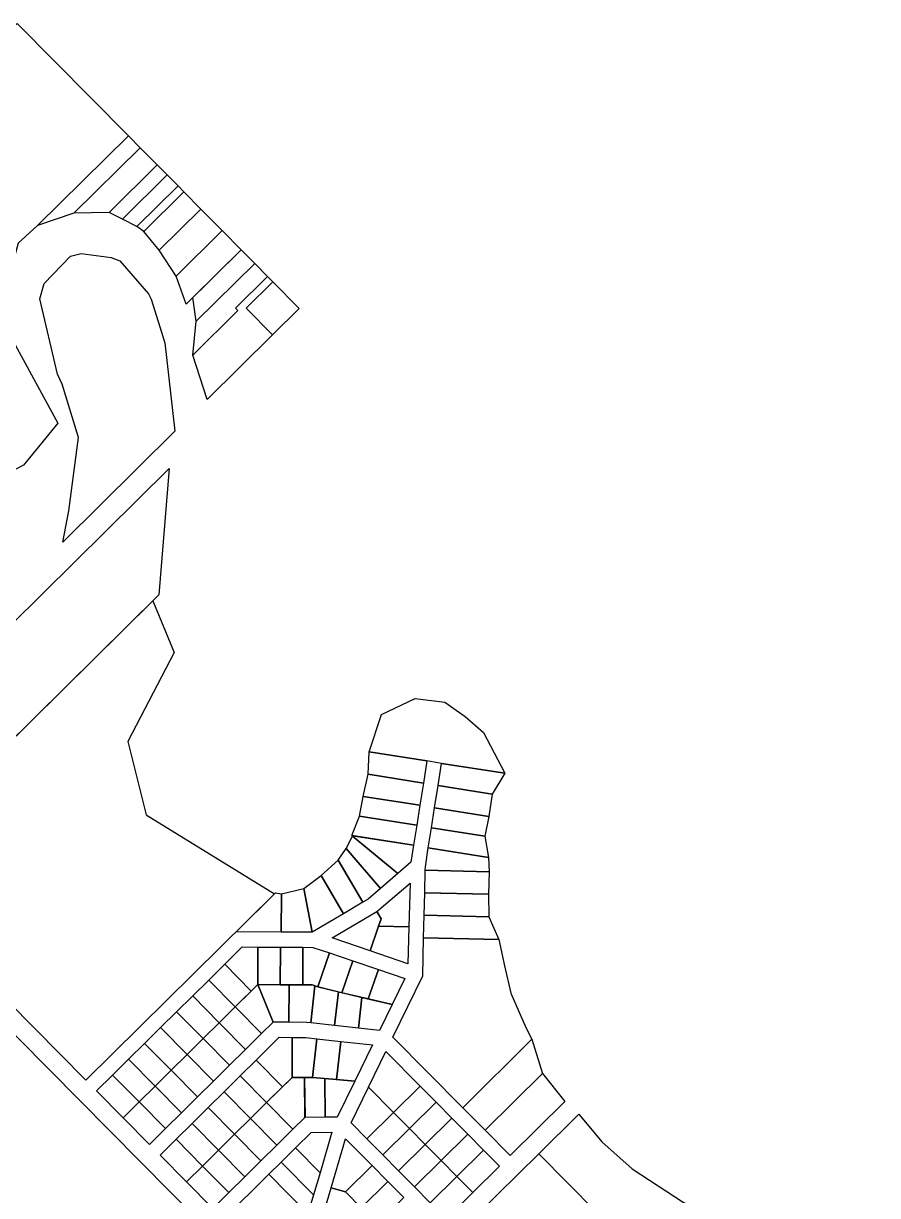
# Model space of a CAD drawing. Header units: metres. Extents: x 5590187 to 5598444, y 6961268 to 6971080.
# Drawn here: x 5596164 to 5597302, y 6969209 to 6970770 of the extents above; entities that cross this region are included whole.
import ezdxf

# ---------------------------------------------------------------- set-up
doc = ezdxf.new("R2010")
doc.units = ezdxf.units.M
doc.layers.add('zz_catastro_fontana', color=7, linetype='Continuous')

msp = doc.modelspace()

# ---------------------------------------------------------------- linework, layer by layer
at = {"layer": 'zz_catastro_fontana'}
for points in [[(5596183.2, 6970501.3), (5596157.5, 6970477.8), (5596130.9, 6970382.1), (5596210.1, 6970237.7), (5596164.3, 6970181.9), (5596096.9, 6970146.7), (5596048.2, 6970132.1), (5595934.7, 6970230.1), (5595847.7, 6970231.9), (5595907.1, 6970524.3), (5596156, 6970770.4), (5596304.1, 6970620.8), (5596183.2, 6970501.3)], [(5596231.6, 6970517.6), (5596183.2, 6970501.3), (5596304.1, 6970620.8), (5596319.9, 6970604.9), (5596231.6, 6970517.6)], [(5596278.4, 6970518.7), (5596231.6, 6970517.6), (5596319.9, 6970604.9), (5596342.5, 6970582.1), (5596278.4, 6970518.7)], [(5596296.2, 6970509.6), (5596278.4, 6970518.7), (5596342.5, 6970582.1), (5596355.8, 6970568.6), (5596296.2, 6970509.6)], [(5596315.4, 6970499.8), (5596296.2, 6970509.6), (5596355.8, 6970568.6), (5596370.2, 6970554), (5596315.4, 6970499.8)], [(5596324.5, 6970493.4), (5596315.4, 6970499.8), (5596370.2, 6970554), (5596377.9, 6970546.2), (5596324.5, 6970493.4)], [(5596345.1, 6970468.4), (5596324.5, 6970493.4), (5596377.9, 6970546.2), (5596400.6, 6970523.2), (5596345.1, 6970468.4)], [(5596367.8, 6970433.8), (5596345.1, 6970468.4), (5596400.6, 6970523.2), (5596429.1, 6970494.4), (5596367.8, 6970433.8)], [(5596380.9, 6970396.4), (5596367.8, 6970433.8), (5596429.1, 6970494.4), (5596454.3, 6970469), (5596380.9, 6970396.4)], [(5596216.6, 6970079.3), (5596224.7, 6970121.2), (5596237.5, 6970218.8), (5596216.1, 6970289.8), (5596209.8, 6970303.4), (5596186, 6970403.5), (5596192, 6970424.1), (5596227, 6970460.5), (5596241.4, 6970463.8), (5596281.3, 6970458.5), (5596292.8, 6970454.2), (5596330.9, 6970410), (5596334.4, 6970403), (5596352.4, 6970345.1), (5596366.1, 6970227.2), (5596216.6, 6970079.3)], [(5596394.2, 6970373.7), (5596390, 6970405.4), (5596454.3, 6970469), (5596472.3, 6970450.8), (5596394.2, 6970373.7)], [(5596389.7, 6970328.4), (5596394.2, 6970373.7), (5596472.3, 6970450.8), (5596489.4, 6970433.5), (5596446.7, 6970391.3), (5596450, 6970388), (5596389.7, 6970328.4)], [(5596408.9, 6970269.5), (5596389.7, 6970328.4), (5596450, 6970388), (5596446.7, 6970391.3), (5596489.4, 6970433.5), (5596496.4, 6970426.4), (5596460.9, 6970391.2), (5596496, 6970355.7), (5596408.9, 6970269.5)], [(5596531.6, 6970390.8), (5596496, 6970355.7), (5596460.9, 6970391.2), (5596496.4, 6970426.4), (5596531.6, 6970390.8)], [(5596358.3, 6970177.3), (5596344.8, 6970009.2), (5595972.3, 6969640.9), (5595895, 6969719.1), (5596358.3, 6970177.3)], [(5596336.8, 6970001.3), (5596365, 6969932.5), (5596303.4, 6969813.8), (5596327.9, 6969716.2), (5596498.7, 6969610.8), (5596247.6, 6969362.5), (5595972.3, 6969640.9), (5596336.8, 6970001.3)], [(5596721.2, 6969784.7), (5596701.6, 6969788.2), (5596624.9, 6969800.2), (5596641.3, 6969849.6), (5596685.8, 6969871.2), (5596725.5, 6969866.2), (5596752.6, 6969847.2), (5596777.2, 6969825.6), (5596805.2, 6969771.5), (5596721.2, 6969784.7)], [(5596623.2, 6969770.1), (5596624.9, 6969800.2), (5596701.6, 6969788.2), (5596696.9, 6969758.5), (5596623.2, 6969770.1)], [(5596788.7, 6969743.7), (5596716.6, 6969755.1), (5596721.2, 6969784.7), (5596805.2, 6969771.5), (5596788.7, 6969743.7)], [(5596616.8, 6969740.7), (5596623.2, 6969770.1), (5596696.9, 6969758.5), (5596692.2, 6969728.9), (5596616.8, 6969740.7)], [(5596784, 6969714.1), (5596711.9, 6969725.4), (5596716.6, 6969755.1), (5596788.7, 6969743.7), (5596784, 6969714.1)], [(5596612, 6969714.2), (5596616.8, 6969740.7), (5596692.2, 6969728.9), (5596688.1, 6969702.2), (5596612, 6969714.2)], [(5596601.5, 6969688.5), (5596612, 6969714.2), (5596688.1, 6969702.2), (5596683.9, 6969675.5), (5596601.5, 6969688.5)], [(5596778.9, 6969687.6), (5596707.7, 6969698.7), (5596711.9, 6969725.4), (5596784, 6969714.1), (5596778.9, 6969687.6)], [(5596783.6, 6969659.5), (5596703.5, 6969672.1), (5596707.7, 6969698.7), (5596778.9, 6969687.6), (5596783.6, 6969659.5)], [(5596594.3, 6969671.2), (5596602.6, 6969687.8), (5596662.8, 6969637.8), (5596640, 6969618.2), (5596594.3, 6969671.2)], [(5596602.6, 6969687.8), (5596602.9, 6969688.3), (5596683.9, 6969675.5), (5596680.4, 6969653), (5596662.8, 6969637.8), (5596602.6, 6969687.8)], [(5596583.4, 6969655.6), (5596594.3, 6969671.2), (5596640, 6969618.2), (5596623.2, 6969603.7), (5596616.5, 6969599.7), (5596583.4, 6969655.6)], [(5596784.5, 6969640.3), (5596699.5, 6969642.4), (5596699.6, 6969647), (5596703.5, 6969672.1), (5596783.6, 6969659.5), (5596784.5, 6969640.3)], [(5596560.6, 6969635.2), (5596583.4, 6969655.6), (5596616.5, 6969599.7), (5596590.7, 6969584.4), (5596560.6, 6969635.2)], [(5596537.9, 6969618.1), (5596560.6, 6969635.2), (5596590.7, 6969584.4), (5596548.9, 6969559.6), (5596537.9, 6969618.1)], [(5596783.7, 6969610.3), (5596698.7, 6969612.4), (5596699.5, 6969642.4), (5596784.5, 6969640.3), (5596783.7, 6969610.3)], [(5596507.8, 6969610.9), (5596537.9, 6969618.1), (5596548.9, 6969559.6), (5596507.5, 6969559.9), (5596507.8, 6969610.9)], [(5596635, 6969587.2), (5596679.1, 6969625.2), (5596677.6, 6969566.9), (5596637.2, 6969568), (5596640.6, 6969577.6), (5596635, 6969587.2)], [(5596500, 6969612.1), (5596507.8, 6969610.9), (5596507.5, 6969559.9), (5596447.5, 6969560.2), (5596500, 6969612.1)], [(5596784, 6969580.2), (5596698, 6969582.4), (5596698.7, 6969612.4), (5596783.7, 6969610.3), (5596784, 6969580.2)], [(5596635, 6969587.2), (5596640.6, 6969577.6), (5596637.2, 6969568), (5596625.9, 6969534.9), (5596575.4, 6969552.1), (5596635, 6969587.2)], [(5596797.2, 6969549.9), (5596697.2, 6969552.4), (5596698, 6969582.4), (5596784, 6969580.2), (5596797.2, 6969549.9)], [(5596637.2, 6969568), (5596677.6, 6969566.9), (5596676.4, 6969517.7), (5596625.9, 6969534.9), (5596637.2, 6969568)], [(5596476.6, 6969540), (5596476.3, 6969489.9), (5596467.6, 6969481.3), (5596432.3, 6969517), (5596455.7, 6969540.2), (5596476.6, 6969540)], [(5596506.3, 6969489.8), (5596476.3, 6969489.9), (5596476.6, 6969540), (5596506.6, 6969539.9), (5596506.3, 6969489.8)], [(5596536.6, 6969539.7), (5596536.3, 6969489.6), (5596506.3, 6969489.8), (5596506.6, 6969539.9), (5596536.6, 6969539.7)], [(5596536.6, 6969539.7), (5596549.9, 6969539.6), (5596571.7, 6969532.2), (5596556.3, 6969487), (5596548.8, 6969489.5), (5596536.3, 6969489.6), (5596536.6, 6969539.7)], [(5596697.2, 6969552.4), (5596797.2, 6969549.9), (5596804.9, 6969514.9), (5596813.2, 6969478.5), (5596833.2, 6969432.6), (5596841.5, 6969417.1), (5596749.3, 6969326), (5596656.3, 6969420), (5596696, 6969501.5), (5596697.2, 6969552.4)], [(5596556.3, 6969487), (5596571.7, 6969532.2), (5596602.9, 6969521.6), (5596588.5, 6969479.2), (5596556.3, 6969487)], [(5596467.6, 6969481.3), (5596446.3, 6969460.2), (5596411, 6969495.9), (5596432.3, 6969517), (5596467.6, 6969481.3)], [(5596588.5, 6969479.2), (5596602.9, 6969521.6), (5596637, 6969510), (5596623.6, 6969470.8), (5596588.5, 6969479.2)], [(5596623.6, 6969470.8), (5596637, 6969510), (5596672, 6969498), (5596655.2, 6969463.4), (5596623.6, 6969470.8)], [(5596446.3, 6969460.2), (5596425, 6969439.1), (5596389.7, 6969474.8), (5596411, 6969495.9), (5596446.3, 6969460.2)], [(5596496.8, 6969439.8), (5596481.4, 6969424.7), (5596446.3, 6969460.2), (5596476.3, 6969489.9), (5596496.8, 6969439.8)], [(5596518, 6969489.7), (5596517.8, 6969439.8), (5596496.8, 6969439.8), (5596476.3, 6969489.9), (5596506.3, 6969489.8), (5596518, 6969489.7)], [(5596552.5, 6969488.3), (5596546.9, 6969439), (5596541.5, 6969439.6), (5596517.8, 6969439.8), (5596518, 6969489.7), (5596536.3, 6969489.6), (5596541.8, 6969489.6), (5596548.8, 6969489.5), (5596552.5, 6969488.3)], [(5596583.8, 6969480.3), (5596578.7, 6969435.4), (5596546.9, 6969439), (5596552.5, 6969488.3), (5596556.3, 6969487), (5596583.8, 6969480.3)], [(5596615.1, 6969472.8), (5596610.5, 6969431.9), (5596578.7, 6969435.4), (5596583.8, 6969480.3), (5596615.1, 6969472.8)], [(5596425, 6969439.1), (5596403.6, 6969418), (5596368.3, 6969453.7), (5596389.7, 6969474.8), (5596425, 6969439.1)], [(5596655.2, 6969463.4), (5596638.3, 6969428.7), (5596610.5, 6969431.9), (5596615.1, 6969472.8), (5596655.2, 6969463.4)], [(5596403.6, 6969418), (5596382.3, 6969397), (5596347, 6969432.6), (5596368.3, 6969453.7), (5596403.6, 6969418)], [(5596446.3, 6969460.2), (5596481.4, 6969424.7), (5596460.1, 6969403.6), (5596425, 6969439.1), (5596446.3, 6969460.2)], [(5596382.3, 6969397), (5596361, 6969375.9), (5596325.7, 6969411.6), (5596347, 6969432.6), (5596382.3, 6969397)], [(5596425, 6969439.1), (5596460.1, 6969403.6), (5596438.8, 6969382.5), (5596403.6, 6969418), (5596425, 6969439.1)], [(5596403.6, 6969418), (5596438.8, 6969382.5), (5596417.5, 6969361.4), (5596382.3, 6969397), (5596403.6, 6969418)], [(5596522.3, 6969419.7), (5596522, 6969366.4), (5596509.3, 6969353.8), (5596474.2, 6969389.4), (5596504.9, 6969419.8), (5596522.3, 6969419.7)], [(5596522.3, 6969419.7), (5596540.3, 6969419.6), (5596555.2, 6969417.9), (5596549.3, 6969366.3), (5596522, 6969366.4), (5596522.3, 6969419.7)], [(5596555.2, 6969417.9), (5596587, 6969414.3), (5596581.2, 6969363.6), (5596549.3, 6969366.3), (5596555.2, 6969417.9)], [(5596855.5, 6969371.7), (5596779, 6969296), (5596749.3, 6969326), (5596841.5, 6969417.1), (5596855.5, 6969371.7)], [(5596361, 6969375.9), (5596339.6, 6969354.8), (5596304.3, 6969390.5), (5596325.7, 6969411.6), (5596361, 6969375.9)], [(5596581.2, 6969363.6), (5596587, 6969414.3), (5596629, 6969409.6), (5596605.6, 6969361.5), (5596581.2, 6969363.6)], [(5596657.2, 6969319.6), (5596623.8, 6969353.4), (5596647, 6969401), (5596692.7, 6969354.7), (5596657.2, 6969319.6)], [(5596339.6, 6969354.8), (5596318.3, 6969333.7), (5596283, 6969369.4), (5596304.3, 6969390.5), (5596339.6, 6969354.8)], [(5596382.3, 6969397), (5596417.5, 6969361.4), (5596396.1, 6969340.3), (5596361, 6969375.9), (5596382.3, 6969397)], [(5596452.8, 6969368.3), (5596474.2, 6969389.4), (5596509.3, 6969353.8), (5596488, 6969332.7), (5596452.8, 6969368.3)], [(5596318.3, 6969333.7), (5596297, 6969312.6), (5596261.7, 6969348.3), (5596283, 6969369.4), (5596318.3, 6969333.7)], [(5596361, 6969375.9), (5596396.1, 6969340.3), (5596374.8, 6969319.2), (5596339.6, 6969354.8), (5596361, 6969375.9)], [(5596431.5, 6969347.2), (5596452.8, 6969368.3), (5596488, 6969332.7), (5596466.7, 6969311.6), (5596431.5, 6969347.2)], [(5596885.2, 6969334.1), (5596812.4, 6969262.2), (5596779, 6969296), (5596855.5, 6969371.7), (5596885.2, 6969334.1)], [(5596339.6, 6969354.8), (5596374.8, 6969319.2), (5596353.5, 6969298.1), (5596318.3, 6969333.7), (5596339.6, 6969354.8)], [(5596539.3, 6969313), (5596539.2, 6969313), (5596523.2, 6969297.2), (5596488, 6969332.7), (5596522, 6969366.4), (5596538.7, 6969366.3), (5596539.3, 6969313)], [(5596565.7, 6969364.9), (5596566.3, 6969313.3), (5596539.2, 6969313), (5596538.7, 6969366.3), (5596549.3, 6969366.3), (5596565.7, 6969364.9)], [(5596566.3, 6969313.3), (5596565.7, 6969364.9), (5596605.6, 6969361.5), (5596582.2, 6969313.5), (5596566.3, 6969313.3)], [(5596657.2, 6969319.6), (5596621.6, 6969284.4), (5596600.6, 6969305.7), (5596623.8, 6969353.4), (5596657.2, 6969319.6)], [(5596713.8, 6969333.4), (5596678.3, 6969298.3), (5596657.2, 6969319.6), (5596692.7, 6969354.7), (5596713.8, 6969333.4)], [(5596410.2, 6969326.1), (5596431.5, 6969347.2), (5596466.7, 6969311.6), (5596445.3, 6969290.5), (5596410.2, 6969326.1)], [(5596318.3, 6969333.7), (5596353.5, 6969298.1), (5596332.1, 6969277), (5596297, 6969312.6), (5596318.3, 6969333.7)], [(5596388.9, 6969305), (5596410.2, 6969326.1), (5596445.3, 6969290.5), (5596424, 6969269.4), (5596388.9, 6969305)], [(5596488, 6969332.7), (5596523.2, 6969297.2), (5596501.8, 6969276.1), (5596466.7, 6969311.6), (5596488, 6969332.7)], [(5596734.9, 6969312.1), (5596699.4, 6969276.9), (5596678.3, 6969298.3), (5596713.8, 6969333.4), (5596734.9, 6969312.1)], [(5596466.7, 6969311.6), (5596501.8, 6969276.1), (5596480.5, 6969255), (5596445.3, 6969290.5), (5596466.7, 6969311.6)], [(5596678.3, 6969298.3), (5596642.7, 6969263.1), (5596621.6, 6969284.4), (5596657.2, 6969319.6), (5596678.3, 6969298.3)], [(5596756, 6969290.7), (5596720.5, 6969255.6), (5596699.4, 6969276.9), (5596734.9, 6969312.1), (5596756, 6969290.7)], [(5597301.7, 6969177.5), (5597117.1, 6968994.9), (5596850.5, 6969264.5), (5596904.1, 6969317.5), (5596934.4, 6969280.3), (5596974.8, 6969244.4), (5597042.7, 6969200.3), (5597100.3, 6969170.2), (5597129.3, 6969170.2), (5597178.1, 6969185.3), (5597193.5, 6969181.1), (5597222.4, 6969183.1), (5597251.2, 6969191.7), (5597282.8, 6969186.8), (5597301.7, 6969177.5)], [(5596367.5, 6969283.9), (5596388.9, 6969305), (5596424, 6969269.4), (5596402.7, 6969248.3), (5596367.5, 6969283.9)], [(5596445.3, 6969290.5), (5596480.5, 6969255), (5596459.2, 6969233.9), (5596424, 6969269.4), (5596445.3, 6969290.5)], [(5596526.6, 6969272.5), (5596547.5, 6969293.1), (5596575.1, 6969293.4), (5596559.3, 6969239.4), (5596526.6, 6969272.5)], [(5596699.4, 6969276.9), (5596663.8, 6969241.8), (5596642.7, 6969263.1), (5596678.3, 6969298.3), (5596699.4, 6969276.9)], [(5596777.1, 6969269.4), (5596741.6, 6969234.3), (5596720.5, 6969255.6), (5596756, 6969290.7), (5596777.1, 6969269.4)], [(5596346.2, 6969262.8), (5596367.5, 6969283.9), (5596402.7, 6969248.3), (5596381.4, 6969227.3), (5596346.2, 6969262.8)], [(5596593, 6969213.9), (5596574.1, 6969219.4), (5596593.3, 6969284.7), (5596628.5, 6969249), (5596593, 6969213.9)], [(5596720.5, 6969255.6), (5596684.9, 6969220.4), (5596663.8, 6969241.8), (5596699.4, 6969276.9), (5596720.5, 6969255.6)], [(5596424, 6969269.4), (5596459.2, 6969233.9), (5596437.8, 6969212.8), (5596402.7, 6969248.3), (5596424, 6969269.4)], [(5596507.4, 6969253.5), (5596526.6, 6969272.5), (5596559.3, 6969239.4), (5596550.6, 6969209.8), (5596507.4, 6969253.5)], [(5596798.2, 6969248.1), (5596762.7, 6969212.9), (5596741.6, 6969234.3), (5596777.1, 6969269.4), (5596798.2, 6969248.1)], [(5596767.7, 6969182.6), (5596850.5, 6969264.5), (5597117.1, 6968994.9), (5597034.3, 6968913), (5596767.7, 6969182.6)], [(5596402.7, 6969248.3), (5596437.8, 6969212.8), (5596416.5, 6969191.7), (5596381.4, 6969227.3), (5596402.7, 6969248.3)], [(5596491.1, 6969237.3), (5596507.4, 6969253.5), (5596550.6, 6969209.8), (5596543.2, 6969184.6), (5596491.1, 6969237.3)], [(5596649.6, 6969227.7), (5596614, 6969192.5), (5596593, 6969213.9), (5596628.5, 6969249), (5596649.6, 6969227.7)], [(5596741.6, 6969234.3), (5596706, 6969199.1), (5596684.9, 6969220.4), (5596720.5, 6969255.6), (5596741.6, 6969234.3)], [(5596430.6, 6969177.5), (5596491.1, 6969237.3), (5596543.2, 6969184.6), (5596536.7, 6969162.6), (5596552.3, 6969054.4), (5596430.6, 6969177.5)], [(5596670.7, 6969206.4), (5596635.1, 6969171.2), (5596614, 6969192.5), (5596649.6, 6969227.7), (5596670.7, 6969206.4)], [(5596762.7, 6969212.9), (5596727.1, 6969177.8), (5596706, 6969199.1), (5596741.6, 6969234.3), (5596762.7, 6969212.9)], [(5596636.9, 6969169.4), (5596565.6, 6969190.3), (5596574.1, 6969219.4), (5596593, 6969213.9), (5596636.9, 6969169.4)]]:
    msp.add_lwpolyline(points, close=True, dxfattribs=at)
msp.add_lwpolyline([(5595873.7, 6969705.1), (5596562.8, 6969008.2)], dxfattribs=at)

doc.saveas('drawing.dxf')
